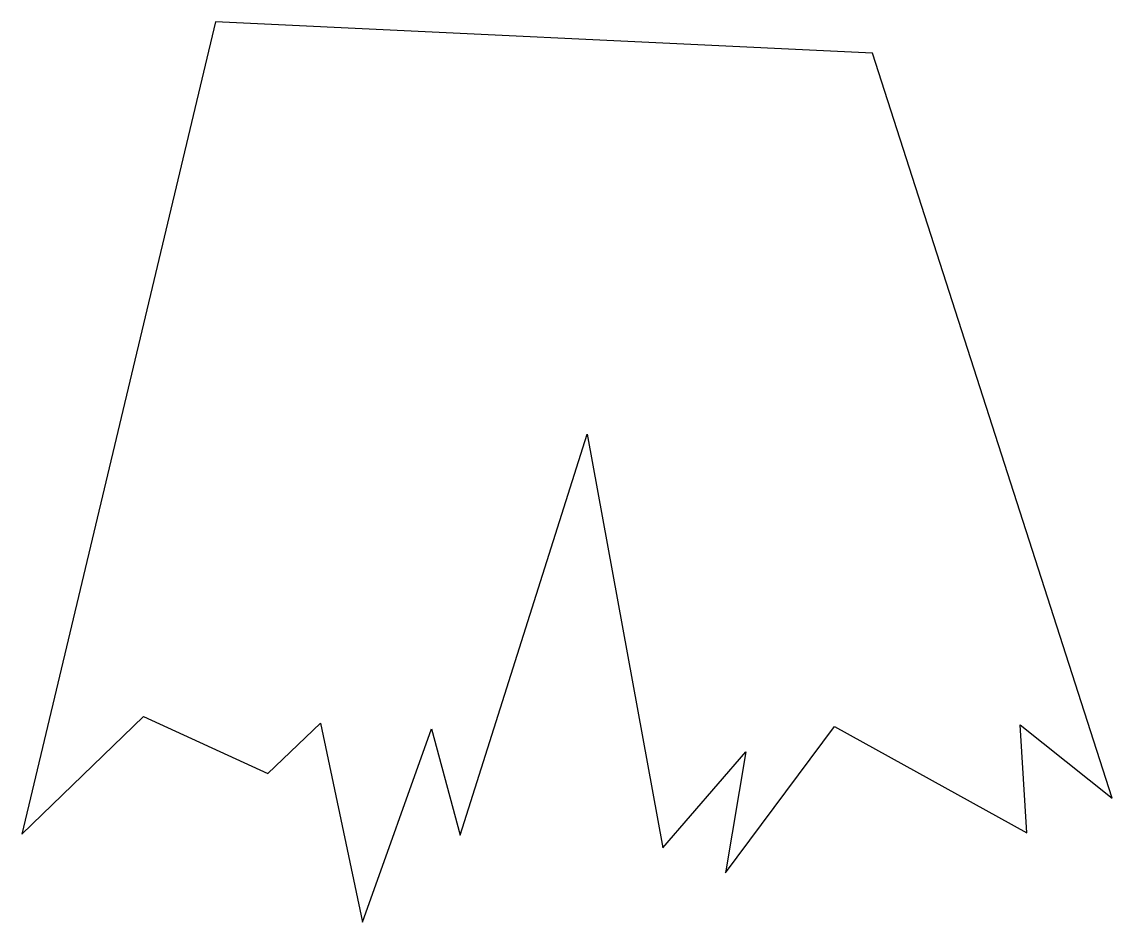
# Model space of a CAD drawing. Header units: centimetres. Extents: x -7.3 to 7.3, y -6 to 6.
import ezdxf

# ---------------------------------------------------------------- set-up
doc = ezdxf.new("R2010")
doc.units = ezdxf.units.CM
doc.header["$MEASUREMENT"] = 0
doc.layers.add('Camada 1', color=7, linetype='Continuous')

msp = doc.modelspace()

# ---------------------------------------------------------------- linework, layer by layer
at = {"layer": 'Camada 1'}
msp.add_open_spline([(-4.71662, 6.04405), (-4.71662, 6.04405), (4.09858, 5.62103), (4.09858, 5.62103), (4.09858, 5.62103), (4.09858, 5.62103), (7.31375, -4.37823), (7.31375, -4.37823), (7.31375, -4.37823), (7.31375, -4.37823), (6.08063, -3.3921), (6.08063, -3.3921), (6.08063, -3.3921), (6.08063, -3.3921), (6.16667, -4.84263), (6.16667, -4.84263), (6.16667, -4.84263), (6.16667, -4.84263), (3.58725, -3.41565), (3.58725, -3.41565), (3.58725, -3.41565), (3.58725, -3.41565), (2.1254, -5.38217), (2.1254, -5.38217), (2.1254, -5.38217), (2.1254, -5.38217), (2.3984, -3.75781), (2.3984, -3.75781), (2.3984, -3.75781), (2.3984, -3.75781), (1.28548, -5.04353), (1.28548, -5.04353), (1.28548, -5.04353), (1.28548, -5.04353), (0.27033, 0.50635), (0.27033, 0.50635), (0.27033, 0.50635), (0.27033, 0.50635), (-1.43163, -4.87568), (-1.43163, -4.87568), (-1.43163, -4.87568), (-1.43163, -4.87568), (-1.8157, -3.44642), (-1.8157, -3.44642), (-1.8157, -3.44642), (-1.8157, -3.44642), (-2.74516, -6.04405), (-2.74516, -6.04405), (-2.74516, -6.04405), (-2.74516, -6.04405), (-3.30806, -3.37316), (-3.30806, -3.37316), (-3.30806, -3.37316), (-3.30806, -3.37316), (-4.0151, -4.0479), (-4.0151, -4.0479), (-4.0151, -4.0479), (-4.0151, -4.0479), (-5.6823, -3.28312), (-5.6823, -3.28312), (-5.6823, -3.28312), (-5.6823, -3.28312), (-7.31374, -4.86274), (-7.31374, -4.86274), (-7.31374, -4.86274), (-7.31374, -4.86274), (-4.71662, 6.04405), (-4.71662, 6.04405)], degree=3, knots=[0, 0, 0, 0, 0.05555556, 0.05555556, 0.05555556, 0.05555556, 0.11111111, 0.11111111, 0.11111111, 0.11111111, 0.16666667, 0.16666667, 0.16666667, 0.16666667, 0.22222222, 0.22222222, 0.22222222, 0.22222222, 0.27777778, 0.27777778, 0.27777778, 0.27777778, 0.33333333, 0.33333333, 0.33333333, 0.33333333, 0.38888889, 0.38888889, 0.38888889, 0.38888889, 0.44444444, 0.44444444, 0.44444444, 0.44444444, 0.5, 0.5, 0.5, 0.5, 0.55555556, 0.55555556, 0.55555556, 0.55555556, 0.61111111, 0.61111111, 0.61111111, 0.61111111, 0.66666667, 0.66666667, 0.66666667, 0.66666667, 0.72222222, 0.72222222, 0.72222222, 0.72222222, 0.77777778, 0.77777778, 0.77777778, 0.77777778, 0.83333333, 0.83333333, 0.83333333, 0.83333333, 0.88888889, 0.88888889, 0.88888889, 0.88888889, 1, 1, 1, 1], dxfattribs=at)

doc.saveas('drawing.dxf')
